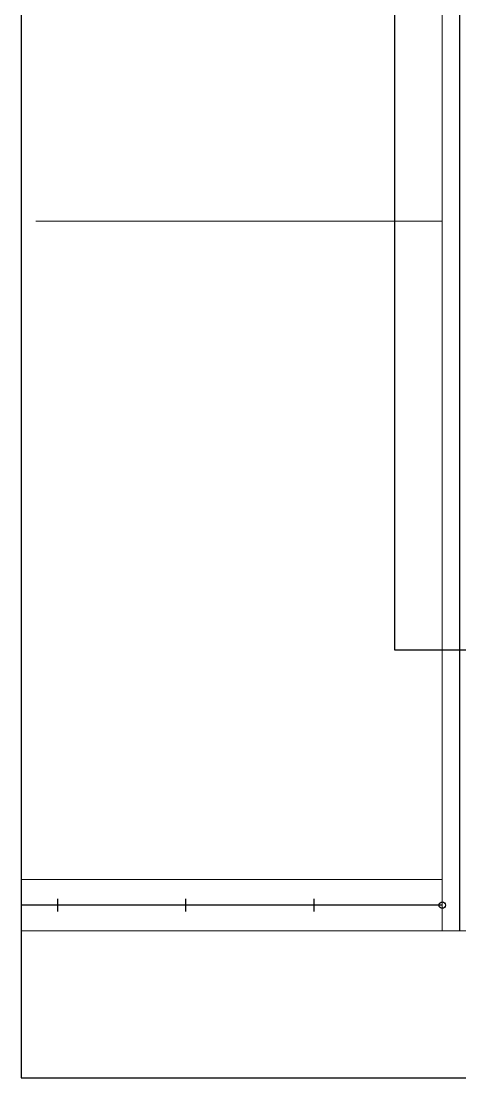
# Model space of a CAD drawing. Header units: millimetres. Extents: x -58335 to 291665, y -66693 to 213307.
# Drawn here: x -58335 to 10133, y -66693 to 98090 of the extents above; entities that cross this region are included whole.
import ezdxf
from ezdxf.xclip import XClip

# ---------------------------------------------------------------- set-up
doc = ezdxf.new("R2010")
doc.units = ezdxf.units.MM
doc.header["$LTSCALE"] = 1000
doc.header["$XCLIPFRAME"] = 0
doc.linetypes.add('X-SITE$0$H1', pattern=[1.5, 1, -0.5])
doc.linetypes.add('X-SITE$0$HIDDEN2', pattern=[4.75, 3.17, -1.58])
doc.layers.add('NOPLOT', color=193, linetype='Continuous', plot=False)
doc.layers.add('X-SITE$0$NOPLOT', color=193, linetype='Continuous', plot=False)
doc.layers.add('X-SITE$0$--토지이용계획선', color=251, linetype='Continuous', lineweight=5)
doc.layers.add('X-SITE$0$-변경 블럭 외곽-', color=252, linetype='Continuous', lineweight=0)
for name, color, linetype in [('X-SITE$0$--획지분할선', 251, 'Continuous'), ('X-SITE$0$-보도선', 7, 'Continuous'), ('X-SITE$0$A-FUR', 252, 'X-SITE$0$H1'), ('X-SITE$0$A-전기충전기', 1, 'Continuous'), ('X-SITE$0$도로중심선', 9, 'Continuous'), ('X-SITE$0$도로체인', 9, 'Continuous')]:
    doc.layers.add(name, color=color, linetype=linetype)

# ---------------------------------------------------------------- blocks, each defined once
blk = doc.blocks.new('X-SITE$0$SITE-2')
at = {"layer": 'X-SITE$0$도로중심선', "color": 252}
blk.add_lwpolyline([(184287.07, 192412.57), (184160.02, 192412.57, -0.031916), (184152.39, 192413.06), (184121.97, 192416.96, 0.06729), (184105.89, 192416.85), (184103.15, 192416.46)], format="xyb", dxfattribs=at)
at = {"layer": 'X-SITE$0$도로체인', "color": 252}
for p, q in [((184227.07, 192411.57), (184227.07, 192413.57)), ((184247.07, 192411.57), (184247.07, 192413.57)), ((184267.07, 192411.57), (184267.07, 192413.57))]:
    blk.add_line(p, q, dxfattribs=at)
blk.add_circle((184287.07, 192412.57), 0.5, dxfattribs=at)
blk = doc.blocks.new('X-SITE$0$A$C58c92af8')
at = {"layer": 'X-SITE$0$--토지이용계획선', "color": 251, "lineweight": 0}
blk.add_lwpolyline([(297486, 262849), (297486, 484156), (487915, 484156)], dxfattribs=at)
at = {"layer": 'X-SITE$0$--토지이용계획선', "color": 251, "lineweight": 0, "flags": 128}
for points in [[(290236, 270849), (170442, 270849, -0.0319219), (163313, 271304), (132896, 275208, 0.0672901), (115748, 275093), (56850, 266726)], [(297486, 270849), (170442, 270849, -0.0319219), (163313, 271304), (132896, 275208, 0.0672901), (115748, 275093), (56850, 266726)], [(487915, 262849), (170442, 262849, -0.0319219), (162295, 263369), (131878, 267273, 0.0672901), (116873, 267172), (57975, 258805)]]:
    blk.add_lwpolyline(points, format="xyb", dxfattribs=at)
at = {"layer": 'X-SITE$0$--획지분할선', "color": 251, "linetype": 'X-SITE$0$HIDDEN2', "lineweight": 0, "ltscale": 20}
blk.add_lwpolyline([(297486, 373502), (127687, 373502)], dxfattribs=at)
at = {"layer": 'X-SITE$0$-변경 블럭 외곽-', "lineweight": 0}
for p, q in [((297486, 270849), (297486, 484156)), ((170442, 270849), (297486, 270849)), ((333056, 262849), (170442, 262849))]:
    blk.add_line(p, q, dxfattribs=at)
at = {"layer": 'X-SITE$0$-보도선'}
blk.add_line((300236, 262849), (300236, 481406), dxfattribs=at)
at = {"layer": 'X-SITE$0$A-FUR', "ltscale": 10, "xscale": 1000, "yscale": 1000, "zscale": 1000}
blk.add_blockref('X-SITE$0$SITE-2', (-183989581, -192145721), dxfattribs=at)

msp = doc.modelspace()

# ---------------------------------------------------------------- linework, layer by layer
at = {"layer": 'NOPLOT'}
msp.add_lwpolyline([(-58335.1, -66693.2), (291664.9, -66693.2), (291664.9, 213306.8), (-58335.1, 213306.8)], close=True, dxfattribs=at)
at = {"layer": 'X-SITE$0$NOPLOT'}
msp.add_lwpolyline([(0, 178200), (252300, 178200), (252300, 0), (0, 0)], close=True, dxfattribs=at)

# ---------------------------------------------------------------- block references
at = {"layer": 'X-SITE$0$A-전기충전기'}
ref = msp.add_blockref('X-SITE$0$A$C58c92af8', (-290103.4, -306600.6), dxfattribs=at)
XClip(ref).set_block_clipping_path([(231768.3252820689, 239907.43377654), (581768.3252820689, 519907.4337765401)])

doc.saveas('drawing.dxf')
